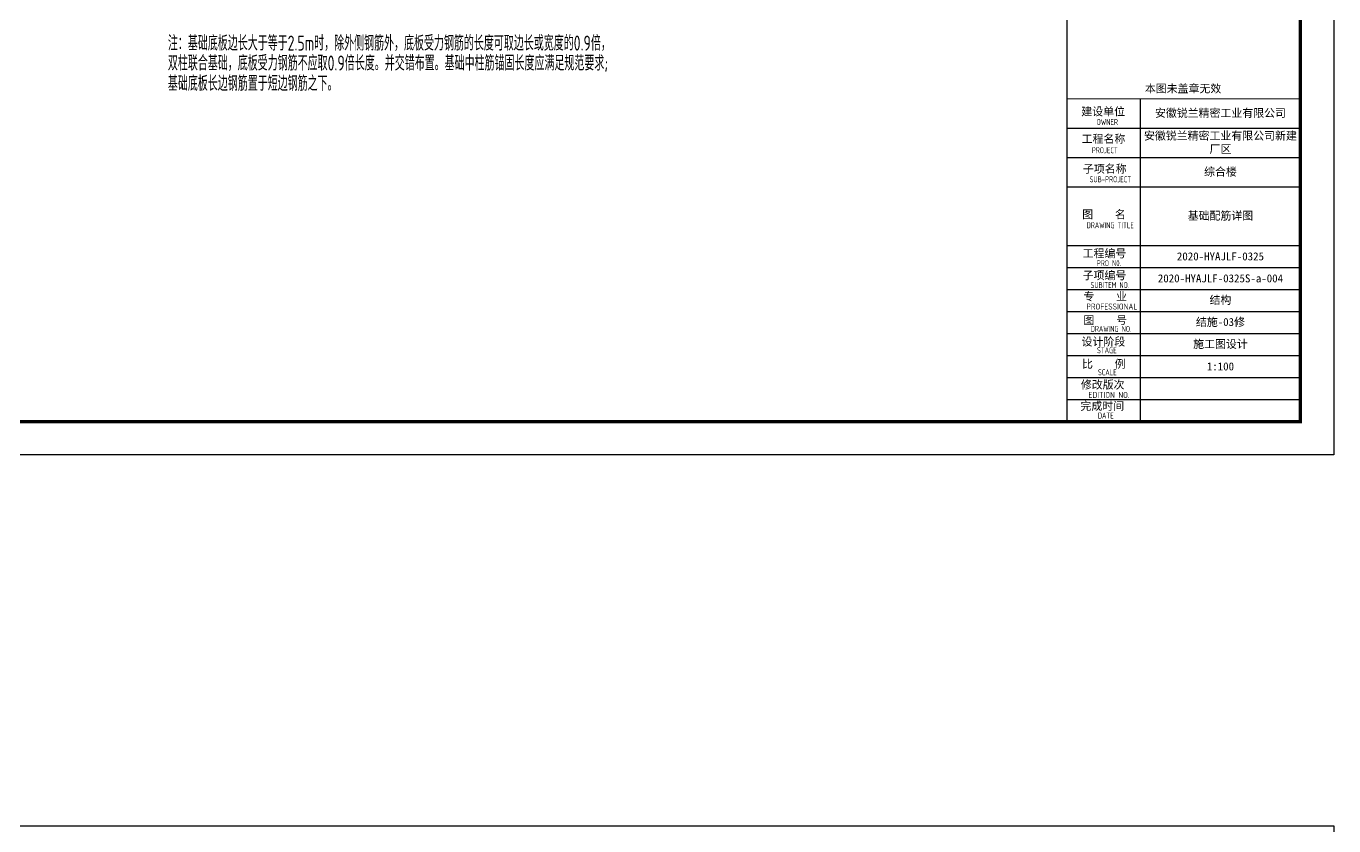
# Model space of a CAD drawing. Extents: x -638872 to -278819, y -139534 to 213996.
# Drawn here: x -498052 to -458845, y 49531 to 73512 of the extents above; entities that cross this region are included whole.
import ezdxf

# ---------------------------------------------------------------- set-up
doc = ezdxf.new("R2010")
doc.units = 0
doc.header["$LTSCALE"] = 1000
doc.header["$MEASUREMENT"] = 0
doc.layers.add('COLU_HATCH', color=251, linetype='CONTINUOUS', lineweight=0)
for name, color, linetype in [('PUB_TITLE', 171, 'CONTINUOUS'), ('TK', 4, 'CONTINUOUS'), ('轴线__尺寸数字', 4, 'CONTINUOUS')]:
    doc.layers.add(name, color=color, linetype=linetype)
doc.styles.add('TSSD_REIN', font='tssdeng.shx', dxfattribs={"width": 0.7, "bigfont": 'tssdchn.shx'})
doc.styles.add('图签宋体', font='', dxfattribs={"height": 300})
doc.styles.get('图签宋体').set_extended_font_data('NSimSun')

# ---------------------------------------------------------------- blocks, each defined once
blk = doc.blocks.new('GeYuanFrame_45878885', base_point=(18.76, 4.34))
at = {"layer": 'PUB_TITLE'}
blk.add_lwpolyline([(703.76, 14.34), (703.76, 111.14)], dxfattribs=at)
at = {"layer": 'TK'}
for p, q in [((681.76, 102.34), (751.76, 102.34)), ((681.76, 93.54), (751.76, 93.54)), ((681.76, 84.74), (703.76, 84.74)), ((681.76, 84.74), (751.76, 84.74)), ((681.76, 67.18), (751.76, 67.18)), ((681.76, 67.14), (751.76, 67.14)), ((681.76, 60.58), (751.76, 60.58)), ((681.76, 53.98), (751.76, 53.98)), ((681.76, 47.38), (751.76, 47.38)), ((681.76, 40.78), (751.76, 40.78)), ((681.76, 34.18), (751.76, 34.18)), ((681.76, 27.58), (751.76, 27.58)), ((681.76, 20.98), (751.76, 20.98)), ((681.76, 14.34), (751.76, 14.34))]:
    blk.add_line(p, q, dxfattribs=at)
blk.add_lwpolyline([(18.76, 424.34), (761.76, 424.34), (761.76, 4.34), (18.76, 4.34), (18.76, 424.34)], dxfattribs=at)
at = {"layer": 'TK', "const_width": 1}
blk.add_lwpolyline([(751.76, 414.34), (43.76, 414.34), (43.76, 14.34), (751.76, 14.34)], close=True, dxfattribs=at)
at = {"layer": 'TK'}
for points, const_width in [([(681.76, 414.34), (681.76, 14.34)], 0.4), ([(681.76, 111.14), (751.76, 111.14)], 0.35), ([(681.76, 67.18), (751.76, 67.18)], 0.35)]:
    blk.add_lwpolyline(points, dxfattribs=dict(at, const_width=const_width))
at = {"layer": 'TK', "style": '图签宋体'}
for s, p in [('本图未盖章无效', (705.1, 113.01)), ('建设单位', (686.06, 106.14)), ('工程名称', (686.14, 97.93)), ('子项名称', (686.52, 88.95)), ('图    名', (686.3, 75.3)), ('工程编号', (686.44, 63.58)), ('子项编号', (686.44, 57)), ('专    业', (686.68, 50.69)), ('图    号', (686.69, 43.58)), ('设计阶段', (686.12, 37.12)), ('比    例', (686.26, 30.44)), ('修改版次', (685.91, 24.22)), ('完成时间', (685.79, 17.83))]:
    blk.add_text(s, height=2.4, dxfattribs=at).set_placement(p)
at = {"layer": 'TK', "style": 'TSSD_REIN'}
for s, width, p in [('OWNER', 0.7, (690.65, 103.29)), ('PROJECT', 0.7, (689.19, 94.83)), ('SUB-PROJECT', 0.7, (688.53, 86.11)), ('DRAWING TITLE', 0.7, (687.64, 72.34)), ('PRO N0.', 0.7, (690.68, 60.96)), ('SUBITEM NO.', 0.7, (688.82, 54.39)), ('PROFESSIONAL', 0.8, (687.55, 47.95)), ('DRAWING NO.', 0.7, (688.86, 41.26)), ('STAGE', 0.7, (690.76, 34.84)), ('SCALE', 0.7, (691.05, 28.23)), ('EDITION NO.', 0.8, (688.2, 21.45)), ('DATE', 0.7, (691, 15.26))]:
    blk.add_text(s, height=1.8, dxfattribs=dict(at, width=width)).set_placement(p)
at = {"layer": 'TK', "char_height": 2.4, "width": 48, "attachment_point": 5, "style": '图签宋体'}
for s, insert in [('安徽锐兰精密工业有限公司', (727.76, 106.74)), ('安徽锐兰精密工业有限公司新建厂区', (727.76, 97.94)), ('综合楼', (727.76, 89.14)), ('基础配筋详图', (727.76, 75.94)), ('2020-HYAJLF-0325', (727.76, 63.88)), ('2020-HYAJLF-0325S-a-004', (727.76, 57.28)), ('结构', (727.76, 50.68)), ('结施-03修', (727.76, 44.08)), ('施工图设计', (727.76, 37.48)), ('1:100', (727.76, 30.88))]:
    blk.add_mtext(s, dxfattribs=dict(at, insert=insert))
blk = doc.blocks.new('GeYuanFrame_12066454', base_point=(18.76, 4.34))
at = {"layer": 'TK'}
blk.add_lwpolyline([(18.76, 424.34), (761.76, 424.34), (761.76, 4.34), (18.76, 4.34), (18.76, 424.34)], dxfattribs=at)

msp = doc.modelspace()

# ---------------------------------------------------------------- block references
at = {"layer": 'COLU_HATCH', "xscale": 100, "yscale": 100, "zscale": 100}
for name, p in [('GeYuanFrame_45878885', (-533145.38, 60652.29)), ('GeYuanFrame_12066454', (-533145.38, 7530.67))]:
    msp.add_blockref(name, p, dxfattribs=at)

# ---------------------------------------------------------------- texts
at = {"layer": '轴线__尺寸数字', "color": 2, "style": 'TSSD_REIN', "width": 0.7}
for s, p in [('注：基础底板边长大于等于2.5m时，除外侧钢筋外，底板受力钢筋的长度可取边长或宽度的0.9倍，', (-493802.3, 72778.51)), ('双柱联合基础，底板受力钢筋不应取0.9倍长度。并交错布置。基础中柱筋锚固长度应满足规范要求;', (-493802.3, 72180.21)), ('基础底板长边钢筋置于短边钢筋之下。', (-493802.3, 71569.56))]:
    msp.add_text(s, height=450, rotation=0, dxfattribs=at).set_placement(p)

doc.saveas('drawing.dxf')
